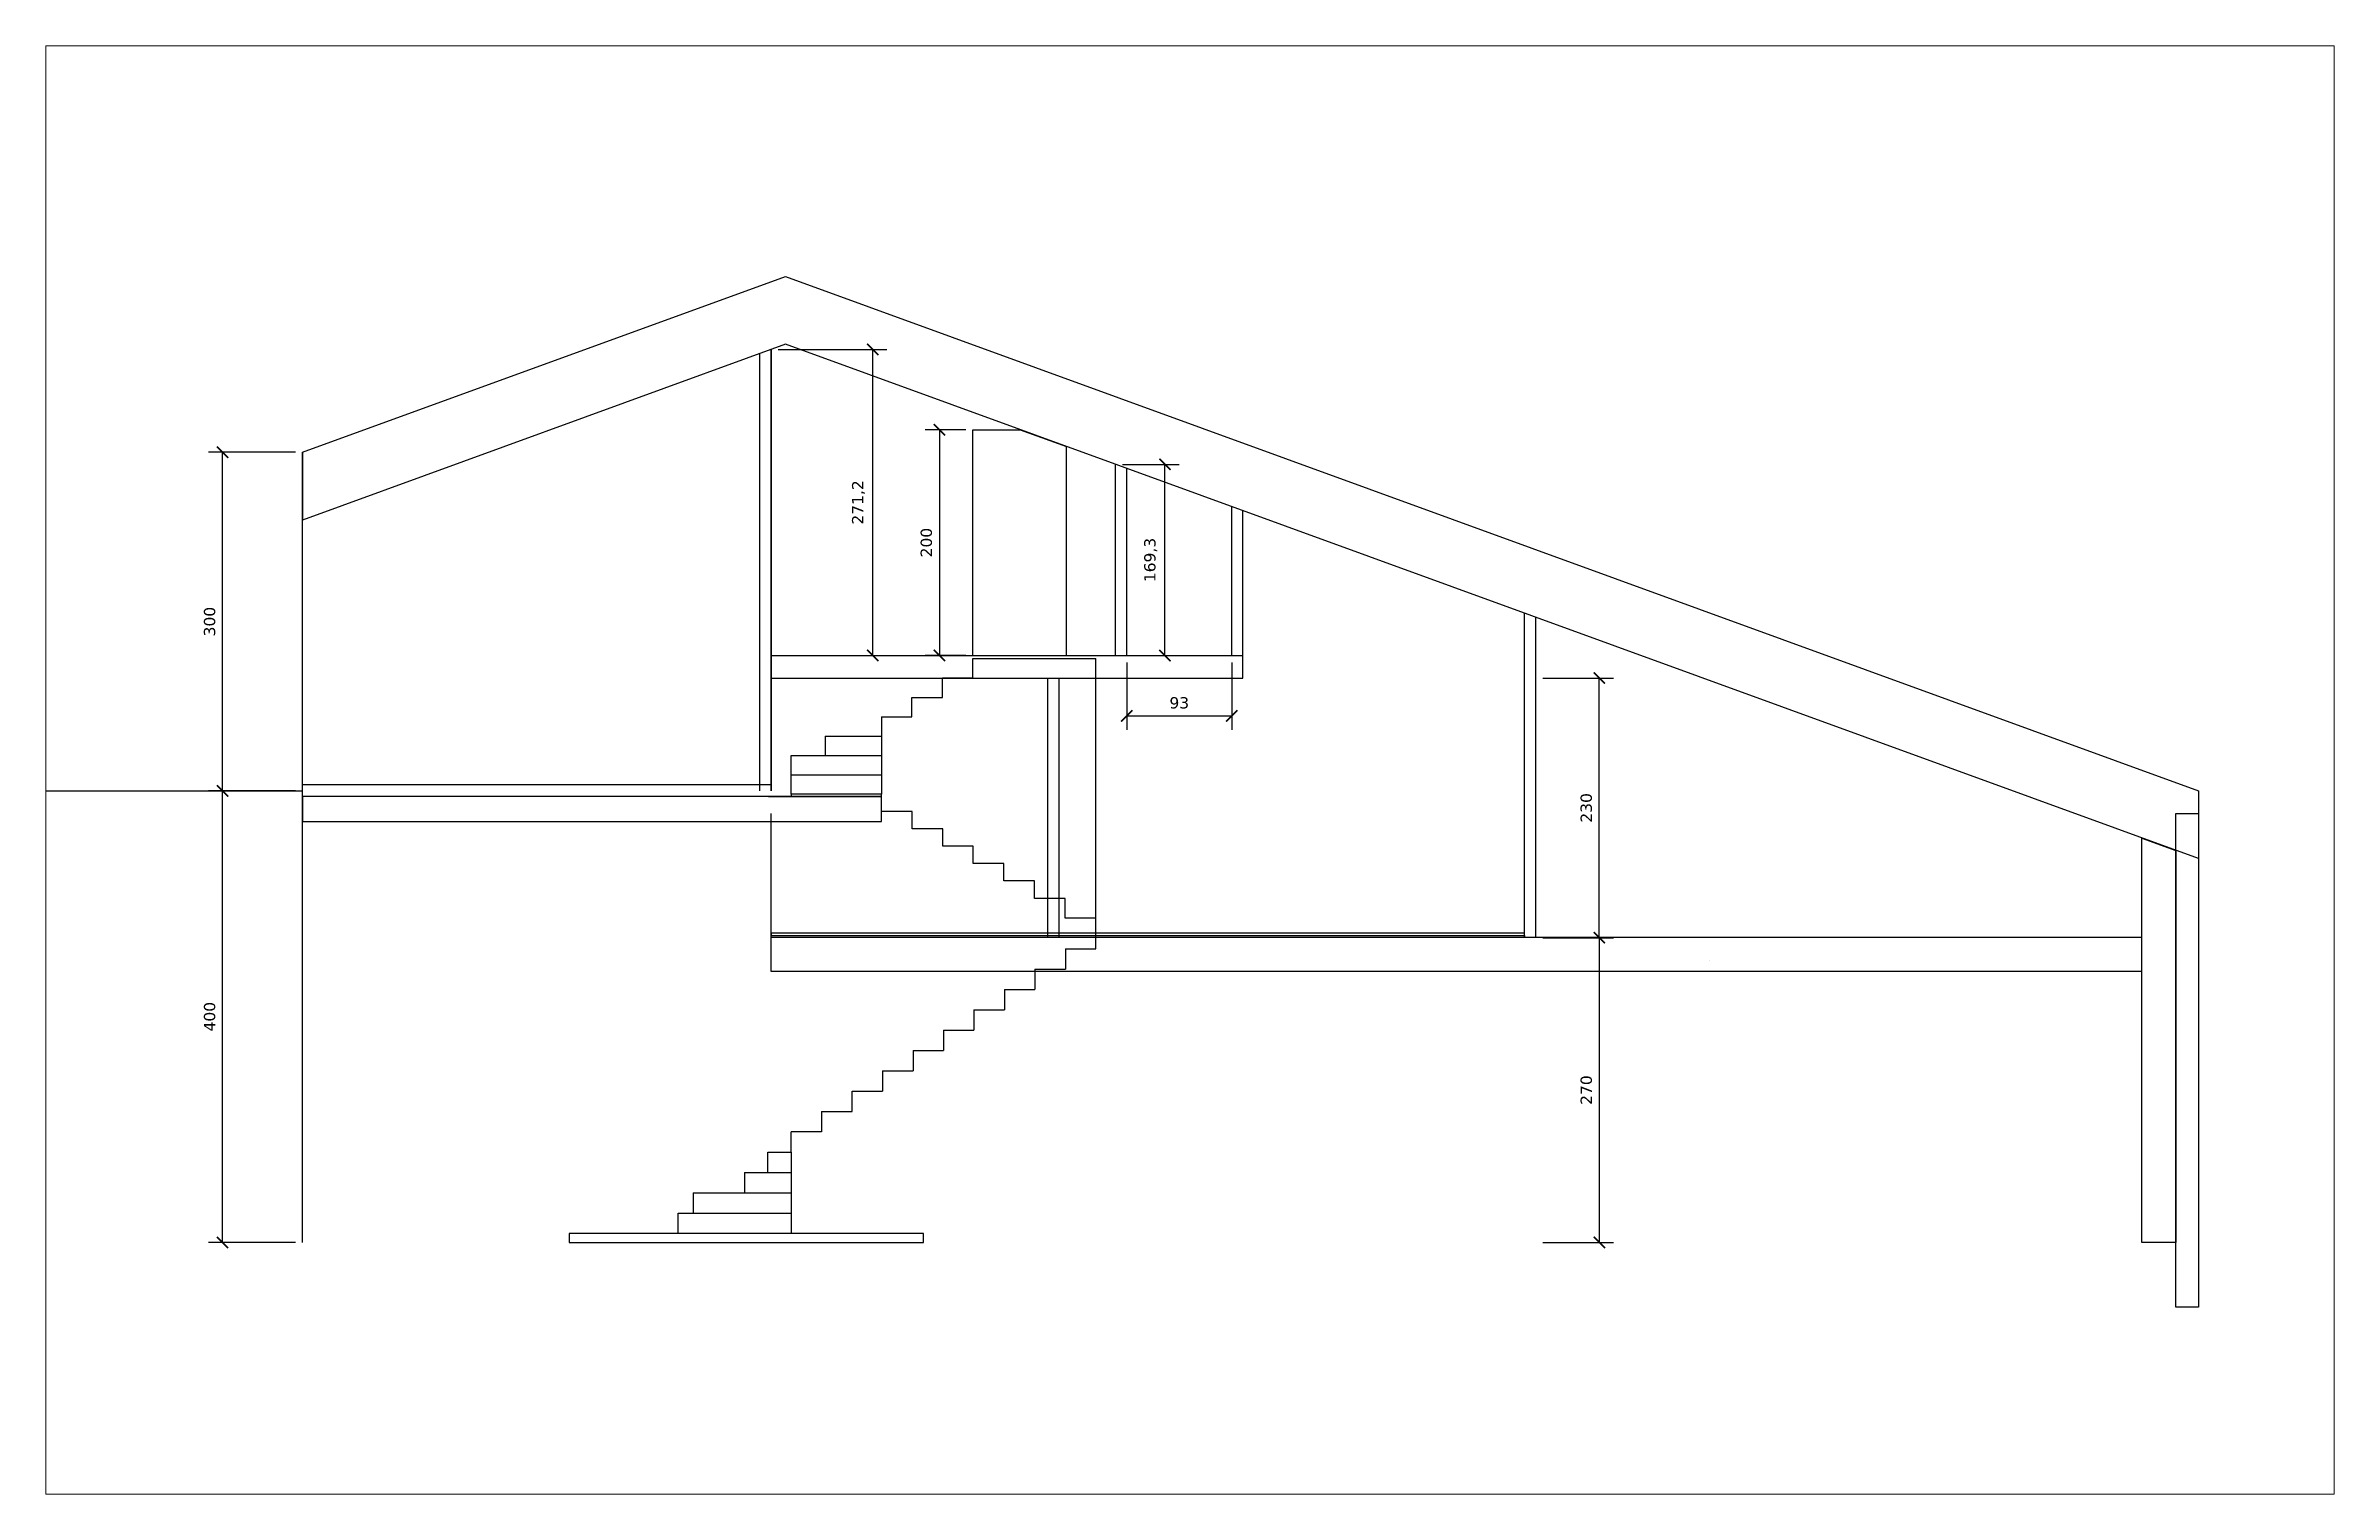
# Paper-space layout 'facade-ouest-etage-2' of a CAD drawing. Header units: centimetres. Extents: x -73 to 333, y -23 to 233.
# The model-space entities are those that its viewports show. They can reach past a viewport. Long polylines and large blocks are cut down to what shows.
import ezdxf

# ---------------------------------------------------------------- set-up
doc = ezdxf.new("R2010")
doc.units = ezdxf.units.CM
doc.header["$PDMODE"] = 34
doc.header["$PDSIZE"] = 100
for name, color, linetype in [('A-FP 1', 2, 'Continuous'), ('A-POTEAU', 44, 'Continuous'), ('A-Roof', 2, 'Continuous'), ('charpente', 34, 'Continuous'), ('couches-de-finitions', 4, 'Continuous'), ('Dimensions', 6, 'Continuous'), ('I-Cloison', 11, 'Continuous'), ('I-STAIRS', 44, 'Continuous'), ('Mur de soutenement', 1, 'Continuous'), ('Portes', 3, 'Continuous'), ('Title Block', 250, 'Continuous')]:
    doc.layers.add(name, color=color, linetype=linetype)
doc.styles.add('Seb', font='Verdana.ttf')
doc.dimstyles.new('d', dxfattribs={"dimtxt": 1, "dimasz": 1, "dimexe": 1.25, "dimexo": 0.625, "dimtad": 1, "dimdec": 1, "dimlfac": 0.1, "dimtxsty": 'Seb', "dimblk": 'ARCHTICK', "dimblk1": 'ARCHTICK', "dimblk2": 'ARCHTICK', "dimcen": 2.5, "dimclrd": 256, "dimclre": 256, "dimadec": 0, "dimazin": 0, "dimtfac": 1, "dimtdec": 1, "dimtmove": 0, "dimatfit": 3, "dimldrblk": 'ARCHTICK', "dimfxl": 1, "dimlwd": -1, "dimlwe": -1, "dimarcsym": 0})

# ---------------------------------------------------------------- blocks, each defined once
blk = doc.blocks.new('_ArchTick')
at = {"color": 0, "linetype": 'ByBlock', "const_width": 0.15}
blk.add_lwpolyline([(-0.5, -0.5), (0.5, 0.5)], dxfattribs=at)
blk = doc.blocks.new('*D2673')
at = {"layer": 'Defpoints', "color": 0, "transparency": 16777216}
for p in [(663658, 112852), (663361, 110852), (663658, 110852)]:
    blk.add_point(p, dxfattribs=at)
at = {"layer": 'Dimensions', "transparency": 16777216}
for p, q in [((663595, 112852), (663236, 112852)), ((663361, 112852), (663361, 110852)), ((663595, 110852), (663236, 110852))]:
    blk.add_line(p, q, dxfattribs=at)
at = {"layer": 'Dimensions', "transparency": 16777216, "xscale": 100, "yscale": 100, "zscale": 100}
for p, rotation in [((663361, 112852), 90), ((663361, 110852), 270)]:
    blk.add_blockref('_ArchTick', p, dxfattribs=dict(at, rotation=rotation))
at = {"layer": 'Dimensions', "color": 0, "transparency": 16777216, "insert": (663246, 111852), "char_height": 100, "attachment_point": 5, "rotation": 90, "style": 'Seb'}
blk.add_mtext('200', dxfattribs=at)
blk = doc.blocks.new('*D2736')
at = {"layer": 'Defpoints', "color": 0, "transparency": 16777216}
for p in [(657009, 109652), (657718, 109652), (657718, 105652)]:
    blk.add_point(p, dxfattribs=at)
at = {"layer": 'Dimensions', "transparency": 16777216}
for p, q in [((657655, 109652), (656884, 109652)), ((657009, 105652), (657009, 109652)), ((657655, 105652), (656884, 105652))]:
    blk.add_line(p, q, dxfattribs=at)
at = {"layer": 'Dimensions', "transparency": 16777216, "xscale": 100, "yscale": 100, "zscale": 100}
for p, rotation in [((657009, 109652), 90), ((657009, 105652), 270)]:
    blk.add_blockref('_ArchTick', p, dxfattribs=dict(at, rotation=rotation))
at = {"layer": 'Dimensions', "color": 0, "transparency": 16777216, "insert": (656895, 107652), "char_height": 100, "attachment_point": 5, "rotation": 90, "style": 'Seb'}
blk.add_mtext('400', dxfattribs=at)
blk = doc.blocks.new('*D2737')
at = {"layer": 'Defpoints', "color": 0, "transparency": 16777216}
for p in [(657009, 112652), (657718, 112652), (657718, 109652)]:
    blk.add_point(p, dxfattribs=at)
at = {"layer": 'Dimensions', "transparency": 16777216}
for p, q in [((657655, 112652), (656884, 112652)), ((657009, 109652), (657009, 112652)), ((657655, 109652), (656884, 109652))]:
    blk.add_line(p, q, dxfattribs=at)
at = {"layer": 'Dimensions', "transparency": 16777216, "xscale": 100, "yscale": 100, "zscale": 100}
for p, rotation in [((657009, 112652), 90), ((657009, 109652), 270)]:
    blk.add_blockref('_ArchTick', p, dxfattribs=dict(at, rotation=rotation))
at = {"layer": 'Dimensions', "color": 0, "transparency": 16777216, "insert": (656895, 111152), "char_height": 100, "attachment_point": 5, "rotation": 90, "style": 'Seb'}
blk.add_mtext('300', dxfattribs=at)
blk = doc.blocks.new('*D2738')
at = {"layer": 'Defpoints', "color": 0, "transparency": 16777216}
for p in [(661872, 113564), (662771, 113564), (661872, 110852)]:
    blk.add_point(p, dxfattribs=at)
at = {"layer": 'Dimensions', "transparency": 16777216}
for p, q in [((661934, 113564), (662896, 113564)), ((662771, 110852), (662771, 113564)), ((661934, 110852), (662896, 110852))]:
    blk.add_line(p, q, dxfattribs=at)
at = {"layer": 'Dimensions', "transparency": 16777216, "xscale": 100, "yscale": 100, "zscale": 100}
for p, rotation in [((662771, 113564), 90), ((662771, 110852), 270)]:
    blk.add_blockref('_ArchTick', p, dxfattribs=dict(at, rotation=rotation))
at = {"layer": 'Dimensions', "color": 0, "transparency": 16777216, "insert": (662645, 112208), "char_height": 100, "attachment_point": 5, "rotation": 90, "style": 'Seb'}
blk.add_mtext('271,2', dxfattribs=at)
blk = doc.blocks.new('*D2739')
at = {"layer": 'Defpoints', "color": 0, "transparency": 16777216}
for p in [(664922, 112545), (665360, 112545), (664922, 110852)]:
    blk.add_point(p, dxfattribs=at)
at = {"layer": 'Dimensions', "transparency": 16777216}
for p, q in [((664984, 112545), (665485, 112545)), ((665360, 110852), (665360, 112545)), ((664984, 110852), (665485, 110852))]:
    blk.add_line(p, q, dxfattribs=at)
at = {"layer": 'Dimensions', "transparency": 16777216, "xscale": 100, "yscale": 100, "zscale": 100}
for p, rotation in [((665360, 112545), 90), ((665360, 110852), 270)]:
    blk.add_blockref('_ArchTick', p, dxfattribs=dict(at, rotation=rotation))
at = {"layer": 'Dimensions', "color": 0, "transparency": 16777216, "insert": (665234, 111698), "char_height": 100, "attachment_point": 5, "rotation": 90, "style": 'Seb'}
blk.add_mtext('169,3', dxfattribs=at)
blk = doc.blocks.new('*D2740')
at = {"layer": 'Defpoints', "color": 0, "transparency": 16777216}
for p in [(668647, 108352), (668647, 105652), (669209, 105652)]:
    blk.add_point(p, dxfattribs=at)
at = {"layer": 'Dimensions', "transparency": 16777216}
for p, q in [((668710, 108352), (669334, 108352)), ((669209, 108352), (669209, 105652)), ((668710, 105652), (669334, 105652))]:
    blk.add_line(p, q, dxfattribs=at)
at = {"layer": 'Dimensions', "transparency": 16777216, "xscale": 100, "yscale": 100, "zscale": 100}
for p, rotation in [((669209, 108352), 90), ((669209, 105652), 270)]:
    blk.add_blockref('_ArchTick', p, dxfattribs=dict(at, rotation=rotation))
at = {"layer": 'Dimensions', "color": 0, "transparency": 16777216, "insert": (669094, 107002), "char_height": 100, "attachment_point": 5, "rotation": 90, "style": 'Seb'}
blk.add_mtext('270', dxfattribs=at)
blk = doc.blocks.new('*D2741')
at = {"layer": 'Defpoints', "color": 0, "transparency": 16777216}
for p in [(668647, 110652), (669209, 110652), (668647, 108352)]:
    blk.add_point(p, dxfattribs=at)
at = {"layer": 'Dimensions', "transparency": 16777216}
for p, q in [((668710, 110652), (669334, 110652)), ((669209, 108352), (669209, 110652)), ((668710, 108352), (669334, 108352))]:
    blk.add_line(p, q, dxfattribs=at)
at = {"layer": 'Dimensions', "transparency": 16777216, "xscale": 100, "yscale": 100, "zscale": 100}
for p, rotation in [((669209, 110652), 90), ((669209, 108352), 270)]:
    blk.add_blockref('_ArchTick', p, dxfattribs=dict(at, rotation=rotation))
at = {"layer": 'Dimensions', "color": 0, "transparency": 16777216, "insert": (669094, 109502), "char_height": 100, "attachment_point": 5, "rotation": 90, "style": 'Seb'}
blk.add_mtext('230', dxfattribs=at)
blk = doc.blocks.new('*D2742')
at = {"layer": 'Defpoints', "color": 0, "transparency": 16777216}
for p in [(665022, 110852), (665952, 110852), (665952, 110317)]:
    blk.add_point(p, dxfattribs=at)
at = {"layer": 'Dimensions', "transparency": 16777216}
for p, q in [((665022, 110790), (665022, 110192)), ((665952, 110790), (665952, 110192)), ((665022, 110317), (665952, 110317))]:
    blk.add_line(p, q, dxfattribs=at)
at = {"layer": 'Dimensions', "transparency": 16777216, "xscale": 100, "yscale": 100, "zscale": 100, "rotation": 180}
blk.add_blockref('_ArchTick', (665022, 110317), dxfattribs=at)
at = {"layer": 'Dimensions', "transparency": 16777216, "xscale": 100, "yscale": 100, "zscale": 100}
blk.add_blockref('_ArchTick', (665952, 110317), dxfattribs=at)
at = {"layer": 'Dimensions', "color": 0, "transparency": 16777216, "insert": (665487, 110432), "char_height": 100, "attachment_point": 5, "style": 'Seb'}
blk.add_mtext('93', dxfattribs=at)

msp = doc.modelspace()

# ---------------------------------------------------------------- linework, layer by layer
at = {"layer": 'A-FP 1'}
for p, q in [((657717.75, 109710.1), (661871.54, 109710.1)), ((652717.75, 109652.1), (657717.75, 109652.1))]:
    msp.add_line(p, q, dxfattribs=at)
msp.add_lwpolyline([(661847.75, 109382.1), (662847.75, 109382.1), (662847.75, 109602.1), (657717.75, 109602.1), (657717.75, 109382.1), (661871.54, 109382.1)], dxfattribs=at)
at = {"layer": 'A-POTEAU'}
for p, q in [((661871.54, 113563.95), (661871.54, 109652.1)), ((661871.54, 105652.1), (662121.54, 105652.1))]:
    msp.add_line(p, q, dxfattribs=at)
at = {"layer": 'A-Roof'}
for q in [(661996.54, 114209.45), (657717.75, 112052.1)]:
    msp.add_line((657717.75, 112652.1), q, dxfattribs=at)
for points in [[(661996.54, 113609.45), (657717.75, 112052.1), (657717.75, 112652.1), (661996.54, 114209.45), (674517.75, 109652.1), (674517.75, 109052.1)], [(674317.75, 109124.89), (674317.75, 105652.1), (674017.75, 105652.1), (674017.75, 109234.09)]]:
    msp.add_lwpolyline(points, close=True, dxfattribs=at)
at = {"layer": 'charpente'}
msp.add_line((657717.75, 105652.1), (657717.75, 112052.1), dxfattribs=at)
at = {"layer": 'couches-de-finitions'}
msp.add_lwpolyline([(661871.54, 108370.1), (668547.35, 108370.1), (668547.35, 108392.1), (661871.54, 108392.1), (661871.54, 108370.1)], dxfattribs=at)
for points in [[(668547.35, 108370.1), (668547.35, 108352.1), (661871.54, 108352.1), (661871.54, 108370.1)], [(660080.13, 105732.1), (660080.13, 105652.1), (663220.5, 105652.1), (663220.5, 105732.1)]]:
    msp.add_lwpolyline(points, close=True, dxfattribs=at)
at = {"layer": 'I-Cloison'}
for p, q in [((661871.54, 109652.1), (661871.54, 113563.95)), ((661771.54, 109652.1), (661771.54, 113527.56)), ((664921.54, 110852.1), (664921.54, 112544.84)), ((665021.54, 110852.1), (665021.54, 112508.44)), ((665951.54, 110852.1), (665951.54, 112169.95)), ((666051.54, 110652.1), (666051.54, 112133.55)), ((668547.35, 108352.1), (668547.35, 111225.15)), ((668647.35, 108352.1), (668647.35, 111188.75)), ((661871.54, 110852.1), (666051.54, 110852.1)), ((661871.54, 110652.1), (664321.54, 110652.1)), ((664217.75, 110652.1), (666051.54, 110652.1)), ((664321.54, 108352.1), (664321.54, 110652.1)), ((664421.54, 108352.1), (664421.54, 110652.1)), ((661871.54, 108352.1), (661871.54, 109452.1)), ((674017.75, 108352.1), (661871.54, 108352.1)), ((661871.54, 108052.1), (661871.54, 108352.1)), ((670189.25, 108152.1), (670189.25, 108152.1)), ((674017.75, 108052.1), (661871.54, 108052.1))]:
    msp.add_line(p, q, dxfattribs=at)
msp.add_lwpolyline([(662847.75, 109602.1), (662847.75, 109624.1), (662047.75, 109624.1), (662047.75, 109602.1), (662847.75, 109602.1)], dxfattribs=at)
at = {"layer": 'I-STAIRS'}
for p, q in [((663657.75, 110652.67), (663657.75, 110824.1)), ((663657.75, 110824.1), (664747.75, 110824.1)), ((664747.75, 108524.1), (664747.75, 110824.1)), ((663387.75, 110481.24), (663387.75, 110652.67)), ((663387.75, 110652.67), (663657.75, 110652.67)), ((663117.75, 110309.82), (663117.75, 110481.24)), ((663117.75, 110481.24), (663387.75, 110481.24)), ((662347.75, 110138.39), (662847.75, 110138.39)), ((662347.75, 110138.39), (662347.75, 109966.96)), ((662847.75, 110309.82), (663117.75, 110309.82)), ((662847.75, 110309.82), (662847.75, 109624.1)), ((662047.75, 109966.96), (662847.75, 109966.96)), ((662047.75, 109624.1), (662047.75, 109966.96)), ((662047.75, 109795.53), (662847.75, 109795.53)), ((661847.75, 109602.1), (662647.75, 109602.1)), ((663119.18, 109470.1), (662847.75, 109470.1)), ((663119.18, 109316.1), (663119.18, 109470.1)), ((663390.61, 109316.1), (663119.18, 109316.1)), ((663390.61, 109162.1), (663390.61, 109316.1)), ((663662.04, 109162.1), (663390.61, 109162.1)), ((663662.04, 109008.1), (663662.04, 109162.1)), ((663933.47, 109008.1), (663662.04, 109008.1)), ((663933.47, 108854.1), (663933.47, 109008.1)), ((664204.9, 108854.1), (663933.47, 108854.1)), ((664204.9, 108700.1), (664204.9, 108854.1)), ((664476.33, 108700.1), (664204.9, 108700.1)), ((664476.33, 108524.1), (664476.33, 108700.1)), ((664747.75, 108524.1), (664476.33, 108524.1)), ((664747.75, 108370.1), (664747.75, 108524.1)), ((664747.75, 108252.1), (664747.75, 108432.1)), ((664477.75, 108252.1), (664477.75, 108072.1)), ((664477.75, 108252.1), (664747.75, 108252.1)), ((663937.75, 107892.1), (663937.75, 107712.1)), ((663937.75, 107892.1), (664207.75, 107892.1)), ((664207.75, 108072.1), (664207.75, 107892.1)), ((664207.75, 108072.1), (664477.75, 108072.1)), ((663667.75, 107712.1), (663667.75, 107532.1)), ((663667.75, 107712.1), (663937.75, 107712.1)), ((663397.75, 107532.1), (663397.75, 107352.1)), ((663397.75, 107532.1), (663667.75, 107532.1)), ((663127.75, 107352.1), (663127.75, 107172.1)), ((663127.75, 107352.1), (663397.75, 107352.1)), ((662857.75, 107172.1), (662857.75, 106992.1)), ((662857.75, 107172.1), (663127.75, 107172.1)), ((662587.75, 106812.1), (662587.75, 106992.1)), ((662587.75, 106992.1), (662857.75, 106992.1)), ((662317.75, 106812.1), (662587.75, 106812.1)), ((662317.75, 106812.1), (662317.75, 106632.1)), ((662317.75, 106632.1), (662047.75, 106632.1)), ((662047.75, 106452.1), (662047.75, 106632.1)), ((661633.54, 106272.1), (662047.75, 106272.1)), ((661633.54, 106272.1), (661633.54, 106092.1)), ((661840.65, 106272.1), (661840.65, 106452.1)), ((661840.65, 106452.1), (662047.75, 106452.1)), ((662047.75, 106452.1), (662047.75, 105732.1)), ((661178.12, 106092.1), (662047.75, 106092.1)), ((661178.12, 106092.1), (661178.12, 105912.1)), ((661047.75, 105912.1), (662047.75, 105912.1)), ((661047.75, 105732.1), (661047.75, 105912.1))]:
    msp.add_line(p, q, dxfattribs=at)
at = {"layer": 'Mur de soutenement'}
msp.add_lwpolyline([(674517.75, 105077.96), (674317.75, 105077.96), (674317.75, 109452.1), (674517.75, 109452.1)], close=True, dxfattribs=at)
for points in [[(652517.75, 103210.11), (652517.75, 103410.11), (674517.75, 103410.11), (674517.75, 103210.11)], [(674317.75, 103410.11), (674517.75, 103410.11), (674517.75, 87650.11), (674317.75, 87650.11), (674317.75, 103210.11)]]:
    msp.add_lwpolyline(points, dxfattribs=at)
at = {"layer": 'Portes'}
for p, q in [((663657.75, 110852.1), (663657.75, 112852.1)), ((663657.75, 112852.1), (664077.34, 112852.1)), ((664077.34, 112852.1), (664487.75, 112702.72)), ((664487.75, 110852.1), (664487.75, 112702.72)), ((663657.75, 110852.1), (664487.75, 110852.1)), ((669647.35, 103410.11), (670547.35, 103410.11))]:
    msp.add_line(p, q, dxfattribs=at)

# ---------------------------------------------------------------- dimensions: what is measured, and where the dimension line sits
at = {"layer": 'Dimensions'}
for base, p1, p2, picture, middle in [((662770.92, 113563.95), (661871.54, 110852.1), (661871.54, 113563.95), '*D2738', (662644.62, 112208.03)), ((663360.81, 110852.1), (663657.75, 112852.1), (663657.75, 110852.1), '*D2673', (663245.93, 111852.1)), ((657009.4, 112652.1), (657717.75, 109652.1), (657717.75, 112652.1), '*D2737', (656894.52, 111152.1)), ((665360.08, 112544.84), (664921.54, 110852.1), (664921.54, 112544.84), '*D2739', (665233.78, 111698.47)), ((669209.35, 110652.1), (668647.35, 108352.1), (668647.35, 110652.1), '*D2741', (669094.47, 109502.1)), ((657009.4, 109652.1), (657717.75, 105652.1), (657717.75, 109652.1), '*D2736', (656894.52, 107652.1)), ((669209.35, 105652.1), (668647.35, 108352.1), (668647.35, 105652.1), '*D2740', (669094.47, 107002.1))]:
    dim = msp.add_linear_dim(base=base, p1=p1, p2=p2, angle=90, dimstyle='d', dxfattribs=at)
    dim.commit()
    dim.dimension.update_dxf_attribs({"geometry": picture, "text_midpoint": middle})
dim = msp.add_linear_dim(base=(665951.54, 110317.49), p1=(665021.54, 110852.1), p2=(665951.54, 110852.1), dimstyle='d', dxfattribs=at)
dim.commit()
dim.dimension.update_dxf_attribs({"geometry": '*D2742', "text_midpoint": (665486.54, 110432.37)})

psp = doc.layouts.new('facade-ouest-etage-2')

# ---------------------------------------------------------------- viewports
at = {"layer": 'Title Block', "view_target_point": (16313.45, 2053.84)}
psp.add_viewport(center=(129.97, 104.83), size=(405.57, 256.6426), view_center_point=(649268.36, 107783.58), view_height=12832.1339, dxfattribs=at)

doc.saveas('drawing.dxf')
